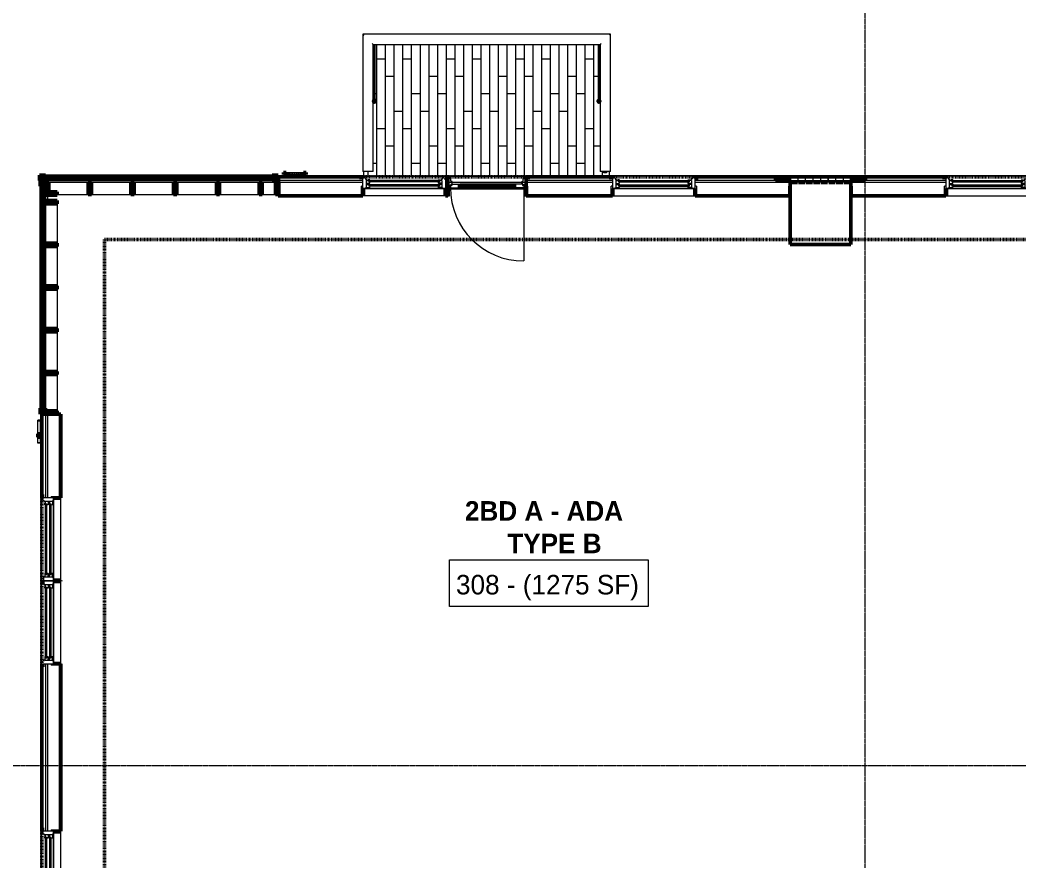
# Model space of a CAD drawing. Header units: inches. Extents: x -4235 to -464, y 9767 to 12463.
# Drawn here: x -3870.7 to -3410.4, y 11803.3 to 12190.8 of the extents above; entities that cross this region are included whole.
import ezdxf

# ---------------------------------------------------------------- set-up
doc = ezdxf.new("R2010")
doc.units = ezdxf.units.IN
doc.header["$MEASUREMENT"] = 0
doc.linetypes.add('Dash 1_16_', pattern=[0.125, 0.0625, -0.0625])
doc.linetypes.add('Grid Line 1_2_', pattern=[0.875, 0.5, -0.125, 0.125, -0.125])
for name, color, linetype, lineweight in [('A-AREA-IDEN', 2, 'Continuous', 9), ('A-DOOR-3', 31, 'Continuous', 9), ('A-DOOR-4', 31, 'Continuous', 20), ('A-DOOR-FRAM', 31, 'Continuous', 9), ('A-DOOR-FRAM-2', 31, 'Continuous', 20), ('A-DOOR-GLAZ', 31, 'Continuous', 9), ('A-FLOR-3', 192, 'Continuous', 9), ('A-FLOR-HRAL', 11, 'Continuous', 9), ('A-FLOR-PATT-1', 9, 'Continuous', 9), ('A-GENM', 5, 'Continuous', 9), ('A-GENM-3', 5, 'Continuous', 50), ('A-GLAZ-1', 151, 'Continuous', 9), ('A-GLAZ-2', 151, 'Continuous', 20), ('A-GLAZ-3', 151, 'Continuous', 50), ('A-GLAZ-CWMG', 51, 'Continuous', 9), ('A-GLAZ-CWMG-1', 51, 'Continuous', 50), ('A-WALL', 113, 'Continuous', 13), ('A-WALL-4', 113, 'Continuous', 50), ('A-WALL-5', 113, 'Continuous', 9), ('C-PROP-LINE-1', 91, 'Dash 1_16_', 50), ('S-GRID-1', 1, 'Grid Line 1_2_', 9)]:
    doc.layers.add(name, color=color, linetype=linetype, lineweight=lineweight)
doc.styles.add('Century Gothic', font='ufonts.com_century-gothic.ttf', dxfattribs={"height": 9})
doc.styles.add('Century Gothic_B', font='GOTHICB.TTF', dxfattribs={"height": 9})

# ---------------------------------------------------------------- blocks, each defined once
blk = doc.blocks.new('Window-Double_Hung-Andersen-400_Series-Tilt_Wash - DOUBLE HUNG - COTTAGE - 3RD FLOOR-2888547-BACKGROUND - 3RD FLOOR')
at = {"layer": 'A-GLAZ-1'}
for p, q in [((-19.01, 3.94), (-18.95, 3.94)), ((-18.95, 2.44), (-19.01, 2.44)), ((-18.95, 4.44), (18.95, 4.44)), ((-18.95, 1.06), (-18.95, 4.44)), ((18.95, 1.06), (-18.95, 1.06)), ((-18.32, 1.06), (-18.32, 4.44)), ((18.32, 1.06), (18.32, 4.44)), ((18.95, 4.44), (18.95, 1.06)), ((18.95, 3.94), (19.01, 3.94)), ((19.01, 2.44), (18.95, 2.44)), ((-16.29, -0.19), (-15.7, -0.19)), ((-16.29, -0.56), (-15.7, -0.56)), ((-16.29, -2.13), (-15.7, -2.13)), ((-16.29, -2.5), (-15.7, -2.5)), ((-15.82, -0.56), (-15.82, -0.19)), ((-15.82, -2.5), (-15.82, -2.13)), ((-15.7, -0.06), (15.7, -0.06)), ((-15.7, -0.19), (15.7, -0.19)), ((-15.7, -0.56), (15.7, -0.56)), ((-15.7, -0.69), (15.7, -0.69)), ((-15.7, -2), (15.7, -2)), ((-15.7, -2.13), (15.7, -2.13)), ((-15.7, -2.5), (15.7, -2.5)), ((-15.7, -2.63), (15.7, -2.63)), ((16.29, -0.19), (15.7, -0.19)), ((16.29, -0.56), (15.7, -0.56)), ((16.29, -2.13), (15.7, -2.13)), ((16.29, -2.5), (15.7, -2.5)), ((15.82, -0.56), (15.82, -0.19)), ((15.82, -2.5), (15.82, -2.13))]:
    blk.add_line(p, q, dxfattribs=at)
at = {"layer": 'A-GLAZ-2'}
for p, q in [((-19.01, 1.06), (19.01, 1.06)), ((-19.01, -4.81), (-19.01, 1.06)), ((-17.67, 0.78), (-18, 1.06)), ((-17.67, 0.78), (-17.67, 0.56)), ((-17.67, 0.56), (-15.86, 0.56)), ((-17.42, -2.75), (-17.42, 0.56)), ((-15.86, 0.56), (-15.7, -0.06)), ((15.86, 0.56), (15.7, -0.06)), ((17.67, 0.56), (15.86, 0.56)), ((17.42, -2.75), (17.42, 0.56)), ((17.67, 0.78), (18, 1.06)), ((17.67, 0.78), (17.67, 0.56)), ((19.01, 1.06), (19.01, -4.81)), ((-19.01, -3.44), (-20.51, -3.44)), ((-18.2, -4), (-17.92, -4)), ((-18.2, -4.81), (-18.2, -4)), ((-17.92, -4), (-17.61, -3.19)), ((-17.61, -3.19), (-17.14, -3.19)), ((-17.42, -0.81), (-16.57, -0.81)), ((-17.42, -1.38), (-15.86, -1.38)), ((-17.42, -2.75), (-16.57, -2.75)), ((-17.14, -3.19), (-17.14, -2.75)), ((-16.57, -0.69), (-16.57, -1.03)), ((-15.7, -0.69), (-16.57, -0.69)), ((-15.86, -1.03), (-16.57, -1.03)), ((-16.57, -2.63), (-16.57, -2.97)), ((-15.7, -2.63), (-16.57, -2.63)), ((-15.86, -2.97), (-16.57, -2.97)), ((-16.29, -0.69), (-16.29, -0.06)), ((-15.7, -0.06), (-16.29, -0.06)), ((-16.29, -2.63), (-16.29, -2)), ((-15.7, -2), (-16.29, -2)), ((-15.86, -1.03), (-15.7, -0.69)), ((-15.86, -1.38), (-15.7, -2)), ((-15.86, -2.97), (-15.7, -2.63)), ((15.7, -0.06), (16.29, -0.06)), ((15.86, -1.03), (15.7, -0.69)), ((15.7, -0.69), (16.57, -0.69)), ((15.86, -1.38), (15.7, -2)), ((15.7, -2), (16.29, -2)), ((15.86, -2.97), (15.7, -2.63)), ((15.7, -2.63), (16.57, -2.63)), ((15.86, -1.03), (16.57, -1.03)), ((17.42, -1.38), (15.86, -1.38)), ((15.86, -2.97), (16.57, -2.97)), ((16.29, -0.69), (16.29, -0.06)), ((16.29, -2.63), (16.29, -2)), ((16.57, -0.69), (16.57, -1.03)), ((17.42, -0.81), (16.57, -0.81)), ((16.57, -2.63), (16.57, -2.97)), ((17.42, -2.75), (16.57, -2.75)), ((17.14, -3.19), (17.14, -2.75)), ((17.61, -3.19), (17.14, -3.19)), ((17.92, -4), (17.61, -3.19)), ((18.2, -4), (17.92, -4)), ((18.2, -4.81), (18.2, -4)), ((19.01, -3.44), (20.51, -3.44)), ((19.01, -4.81), (-19.01, -4.81))]:
    blk.add_line(p, q, dxfattribs=at)
blk = doc.blocks.new('Window-Double_Hung-Andersen-400_Series-Tilt_Wash - DOUBLE HUNG - COTTAGE - 3RD FLOOR-2888224-BACKGROUND - 3RD FLOOR')
at = {"layer": 'A-GLAZ-1'}
for p, q in [((-16.29, 2.5), (-15.7, 2.5)), ((-16.29, 2.12), (-15.7, 2.12)), ((-16.29, 0.56), (-15.7, 0.56)), ((-16.29, 0.19), (-15.7, 0.19)), ((-15.82, 2.5), (-15.82, 2.12)), ((-15.82, 0.56), (-15.82, 0.19)), ((-15.7, 2.62), (15.7, 2.62)), ((-15.7, 2.5), (15.7, 2.5)), ((-15.7, 2.12), (15.7, 2.12)), ((-15.7, 2), (15.7, 2)), ((-15.7, 0.69), (15.7, 0.69)), ((-15.7, 0.56), (15.7, 0.56)), ((-15.7, 0.19), (15.7, 0.19)), ((-15.7, 0.06), (15.7, 0.06)), ((16.29, 2.5), (15.7, 2.5)), ((16.29, 2.12), (15.7, 2.12)), ((16.29, 0.56), (15.7, 0.56)), ((16.29, 0.19), (15.7, 0.19)), ((15.82, 2.5), (15.82, 2.12)), ((15.82, 0.56), (15.82, 0.19)), ((-19.01, -2.44), (-18.95, -2.44)), ((-18.95, -3.94), (-19.01, -3.94)), ((18.95, -1.06), (-18.95, -1.06)), ((-18.95, -1.06), (-18.95, -4.44)), ((-18.95, -4.44), (18.95, -4.44)), ((-18.32, -1.06), (-18.32, -4.44)), ((18.32, -1.06), (18.32, -4.44)), ((18.95, -4.44), (18.95, -1.06)), ((18.95, -2.44), (19.01, -2.44)), ((19.01, -3.94), (18.95, -3.94))]:
    blk.add_line(p, q, dxfattribs=at)
at = {"layer": 'A-GLAZ-2'}
for p, q in [((19.01, 4.81), (-19.01, 4.81)), ((-19.01, 4.81), (-19.01, -1.06)), ((-18.2, 4.81), (-18.2, 4)), ((18.2, 4.81), (18.2, 4)), ((19.01, -1.06), (19.01, 4.81)), ((-19.01, 3.44), (-20.51, 3.44)), ((-18.2, 4), (-17.92, 4)), ((-17.92, 4), (-17.61, 3.19)), ((-17.61, 3.19), (-17.14, 3.19)), ((-17.42, 2.75), (-16.57, 2.75)), ((-17.42, 2.75), (-17.42, -0.56)), ((-17.42, 1.37), (-15.86, 1.37)), ((-17.42, 0.81), (-16.57, 0.81)), ((-17.14, 3.19), (-17.14, 2.75)), ((-15.86, 2.97), (-16.57, 2.97)), ((-16.57, 2.62), (-16.57, 2.97)), ((-15.7, 2.62), (-16.57, 2.62)), ((-15.86, 1.03), (-16.57, 1.03)), ((-16.57, 0.69), (-16.57, 1.03)), ((-15.7, 0.69), (-16.57, 0.69)), ((-16.29, 2.62), (-16.29, 2)), ((-15.7, 2), (-16.29, 2)), ((-16.29, 0.69), (-16.29, 0.06)), ((-15.7, 0.06), (-16.29, 0.06)), ((-15.86, 2.97), (-15.7, 2.62)), ((-15.86, 1.37), (-15.7, 2)), ((-15.86, 1.03), (-15.7, 0.69)), ((-15.86, -0.56), (-15.7, 0.06)), ((15.86, 2.97), (15.7, 2.62)), ((15.7, 2.62), (16.57, 2.62)), ((15.7, 2), (16.29, 2)), ((15.86, 1.37), (15.7, 2)), ((15.86, 1.03), (15.7, 0.69)), ((15.7, 0.69), (16.57, 0.69)), ((15.7, 0.06), (16.29, 0.06)), ((15.86, -0.56), (15.7, 0.06)), ((15.86, 2.97), (16.57, 2.97)), ((17.42, 1.37), (15.86, 1.37)), ((15.86, 1.03), (16.57, 1.03)), ((16.29, 2.62), (16.29, 2)), ((16.29, 0.69), (16.29, 0.06)), ((16.57, 2.62), (16.57, 2.97)), ((17.42, 2.75), (16.57, 2.75)), ((16.57, 0.69), (16.57, 1.03)), ((17.42, 0.81), (16.57, 0.81)), ((17.14, 3.19), (17.14, 2.75)), ((17.61, 3.19), (17.14, 3.19)), ((17.42, 2.75), (17.42, -0.56)), ((17.92, 4), (17.61, 3.19)), ((18.2, 4), (17.92, 4)), ((19.01, 3.44), (20.51, 3.44)), ((-19.01, -1.06), (19.01, -1.06)), ((-17.67, -0.78), (-18, -1.06)), ((-17.67, -0.78), (-17.67, -0.56)), ((-17.67, -0.56), (-15.86, -0.56)), ((17.67, -0.56), (15.86, -0.56)), ((17.67, -0.78), (17.67, -0.56)), ((17.67, -0.78), (18, -1.06))]:
    blk.add_line(p, q, dxfattribs=at)
blk = doc.blocks.new('Rectangular Mullion - Profile_Polycarbonate_Upper and left-2704914-BACKGROUND - 3RD FLOOR')
at = {"layer": 'A-GLAZ-CWMG-1'}
for p, q in [((-2.75, 0.79), (-2.75, 1.21)), ((-2.75, 1.21), (0, 1.21)), ((-2.5, 0.79), (-2.75, 0.79)), ((-0.06, 1.15), (-2.69, 1.15)), ((-2.69, 1.15), (-2.69, 0.85)), ((-2.69, 0.85), (-2.5, 0.85)), ((-2.5, 0.85), (-2.5, 0.79)), ((-0.06, -1.22), (-0.06, 1.15)), ((0, 1.21), (0, -1.29)), ((-2.75, -1.29), (-2.75, -0.79)), ((-2.75, -0.79), (-2.5, -0.79)), ((0, -1.29), (-2.75, -1.29)), ((-2.5, -0.85), (-2.69, -0.85)), ((-2.69, -0.85), (-2.69, -1.22)), ((-2.69, -1.22), (-0.06, -1.22)), ((-2.5, -0.79), (-2.5, -0.85))]:
    blk.add_line(p, q, dxfattribs=at)
blk = doc.blocks.new('Rectangular Mullion - Profile_Polycarbonate_right-2704915-BACKGROUND - 3RD FLOOR')
at = {"layer": 'A-GLAZ-CWMG-1'}
for p, q in [((0, 1.21), (-2.75, 1.21)), ((-2.75, 1.21), (-2.75, 0.79)), ((-2.75, 0.79), (-2.5, 0.79)), ((-2.69, 0.85), (-2.69, 1.15)), ((-2.69, 1.15), (-0.06, 1.15)), ((-2.5, 0.85), (-2.69, 0.85)), ((-2.5, 0.79), (-2.5, 0.85)), ((-0.06, 1.15), (-0.06, -1.22)), ((0, -1.29), (0, 1.21)), ((-2.5, -0.79), (-2.75, -0.79)), ((-2.75, -0.79), (-2.75, -1.29)), ((-2.75, -1.29), (0, -1.29)), ((-2.69, -1.22), (-2.69, -0.85)), ((-2.69, -0.85), (-2.5, -0.85)), ((-0.06, -1.22), (-2.69, -1.22)), ((-2.5, -0.85), (-2.5, -0.79))]:
    blk.add_line(p, q, dxfattribs=at)
blk = doc.blocks.new('Rectangular Mullion - Profile_Polycarbonate_Upper and left-2704980-BACKGROUND - 3RD FLOOR')
at = {"layer": 'A-GLAZ-CWMG-1'}
for p, q in [((-2.75, 1.29), (0, 1.29)), ((-2.75, 0.79), (-2.75, 1.29)), ((-2.5, 0.79), (-2.75, 0.79)), ((-0.06, 1.22), (-2.69, 1.22)), ((-2.69, 1.22), (-2.69, 0.85)), ((-2.69, 0.85), (-2.5, 0.85)), ((-2.5, 0.85), (-2.5, 0.79)), ((-0.06, -1.15), (-0.06, 1.22)), ((0, 1.29), (0, -1.21)), ((-2.75, -1.21), (-2.75, -0.79)), ((-2.75, -0.79), (-2.5, -0.79)), ((0, -1.21), (-2.75, -1.21)), ((-2.5, -0.85), (-2.69, -0.85)), ((-2.69, -0.85), (-2.69, -1.15)), ((-2.69, -1.15), (-0.06, -1.15)), ((-2.5, -0.79), (-2.5, -0.85))]:
    blk.add_line(p, q, dxfattribs=at)
blk = doc.blocks.new('Rectangular Mullion - Profile_Polycarbonate_right-2704981-BACKGROUND - 3RD FLOOR')
at = {"layer": 'A-GLAZ-CWMG-1'}
for p, q in [((0, 1.29), (-2.75, 1.29)), ((-2.75, 1.29), (-2.75, 0.79)), ((-2.75, 0.79), (-2.5, 0.79)), ((-2.69, 0.85), (-2.69, 1.22)), ((-2.69, 1.22), (-0.06, 1.22)), ((-2.5, 0.85), (-2.69, 0.85)), ((-2.5, 0.79), (-2.5, 0.85)), ((-0.06, 1.22), (-0.06, -1.15)), ((0, -1.21), (0, 1.29)), ((-2.5, -0.79), (-2.75, -0.79)), ((-2.75, -0.79), (-2.75, -1.21)), ((-2.75, -1.21), (0, -1.21)), ((-2.69, -1.15), (-2.69, -0.85)), ((-2.69, -0.85), (-2.5, -0.85)), ((-0.06, -1.15), (-2.69, -1.15)), ((-2.5, -0.85), (-2.5, -0.79))]:
    blk.add_line(p, q, dxfattribs=at)
blk = doc.blocks.new('Rectangular Mullion - Stud - Vertical-2705138-BACKGROUND - 3RD FLOOR')
at = {"layer": 'A-GLAZ-CWMG-1'}
for p, q in [((-1.5, 2.75), (0, 2.75)), ((-1.5, -2.75), (-1.5, 2.75)), ((0, 2.75), (0, -2.75)), ((0, -2.75), (-1.5, -2.75))]:
    blk.add_line(p, q, dxfattribs=at)
blk = doc.blocks.new('Rectangular Mullion - Stud - Vertical-2705139-BACKGROUND - 3RD FLOOR')
at = {"layer": 'A-GLAZ-CWMG-1'}
for p, q in [((-1.5, 2.75), (-1.5, -2.75)), ((0, 2.75), (-1.5, 2.75)), ((0, -2.75), (0, 2.75)), ((-1.5, -2.75), (0, -2.75))]:
    blk.add_line(p, q, dxfattribs=at)
blk = doc.blocks.new('Rectangular Mullion - Stud - Base_Head-1741132-BACKGROUND - 3RD FLOOR')
at = {"layer": 'A-GLAZ-CWMG'}
for p, q in [((-3819.61, 12115.84), (-3837.79, 12115.84)), ((-3837.79, 12110.34), (-3819.61, 12110.34))]:
    blk.add_line(p, q, dxfattribs=at)
blk = doc.blocks.new('Rectangular Mullion - Stud - Vertical-2705135-BACKGROUND - 3RD FLOOR')
at = {"layer": 'A-GLAZ-CWMG-1'}
for p, q in [((0, 2.75), (1.5, 2.75)), ((0, -2.75), (0, 2.75)), ((1.5, 2.75), (1.5, -2.75)), ((1.5, -2.75), (0, -2.75))]:
    blk.add_line(p, q, dxfattribs=at)
blk = doc.blocks.new('Rectangular Mullion - Stud - Base_Head-1769174-BACKGROUND - 3RD FLOOR')
at = {"layer": 'A-GLAZ-CWMG'}
for p, q in [((-3409.67, 11086.09), (-3409.67, 11067.91)), ((-3404.17, 11067.91), (-3404.17, 11086.09))]:
    blk.add_line(p, q, dxfattribs=at)
blk = doc.blocks.new('Rectangular Mullion - Stud - Base_Head-1991893-BACKGROUND - 3RD FLOOR')
at = {"layer": 'A-GLAZ-CWMG'}
for p, q in [((-3753.02, 12115.84), (-3759.06, 12115.84)), ((-3759.06, 12110.34), (-3753.02, 12110.34))]:
    blk.add_line(p, q, dxfattribs=at)
blk = doc.blocks.new('Rectangular Mullion - Stud - Vertical-2705136-BACKGROUND - 3RD FLOOR')
at = {"layer": 'A-GLAZ-CWMG-1'}
for p, q in [((0, 2.75), (1.5, 2.75)), ((0, -2.75), (0, 2.75)), ((1.5, 2.75), (1.5, -2.75)), ((1.5, -2.75), (0, -2.75))]:
    blk.add_line(p, q, dxfattribs=at)
blk = doc.blocks.new('Rectangular Mullion - Stud - Vertical-2193585-BACKGROUND - 3RD FLOOR')
at = {"layer": 'A-GLAZ-CWMG-1'}
for p, q in [((-1.5, -2.75), (-1.5, 2.75)), ((-1.5, 2.75), (0, 2.75)), ((0, 2.75), (0, -2.75)), ((0, -2.75), (-1.5, -2.75))]:
    blk.add_line(p, q, dxfattribs=at)
blk = doc.blocks.new('Rectangular Mullion - Stud - Vertical-1987670-BACKGROUND - 3RD FLOOR')
at = {"layer": 'A-GLAZ-CWMG-1'}
for p, q in [((0, 2.75), (-1.5, 2.75)), ((-1.5, 2.75), (-1.5, -2.75)), ((0, -2.75), (0, 2.75)), ((-1.5, -2.75), (0, -2.75))]:
    blk.add_line(p, q, dxfattribs=at)
blk = doc.blocks.new('Rectangular Mullion - Stud - Base_Head-1773364-BACKGROUND - 3RD FLOOR')
at = {"layer": 'A-GLAZ-CWMG'}
for p, q in [((-3859.04, 12048.57), (-3859.04, 12066.75)), ((-3853.54, 12066.75), (-3853.54, 12048.57))]:
    blk.add_line(p, q, dxfattribs=at)
blk = doc.blocks.new('Rectangular Mullion - Stud - Vertical-2193583-BACKGROUND - 3RD FLOOR')
at = {"layer": 'A-GLAZ-CWMG-1'}
for p, q in [((0, -2.75), (0, 2.75)), ((0, 2.75), (1.5, 2.75)), ((1.5, 2.75), (1.5, -2.75)), ((1.5, -2.75), (0, -2.75))]:
    blk.add_line(p, q, dxfattribs=at)
blk = doc.blocks.new('Rectangular Mullion - Stud - Base_Head-1773367-BACKGROUND - 3RD FLOOR')
at = {"layer": 'A-GLAZ-CWMG'}
for p, q in [((-3859.04, 12011.95), (-3859.04, 12027.39)), ((-3853.54, 12027.39), (-3853.54, 12010.7))]:
    blk.add_line(p, q, dxfattribs=at)
blk = doc.blocks.new('Door-Inswing-Andersen-400_Series-Single - 3_ 0-1_8_ x 6_ 7-1_2_ - 3rd floor-2895869-BACKGROUND - 3RD FLOOR')
at = {"layer": 'A-DOOR-3'}
blk.add_line((16.87, -0.66), (16.87, -34.41), dxfattribs=at)
blk.add_arc((16.87, -0.66), 33.75, 180, 270, dxfattribs=at)
at = {"layer": 'A-DOOR-4'}
for p, q in [((-16.26, 0.42), (-16.87, 0.41)), ((-16.87, 0.41), (-16.87, -0.66)), ((-16.26, 1.06), (-16.26, 0.42)), ((-16.26, 1.06), (-12.44, 1.06)), ((-13.19, 0.66), (-12.44, 0.66)), ((-13.19, -0.66), (-13.19, 0.66)), ((-12.44, 0.75), (-12.47, 1.06)), ((12.44, 1.06), (-12.44, 1.06)), ((-12.44, 0.66), (-12.44, 0.75)), ((16.26, 1.06), (12.44, 1.06)), ((12.44, 0.75), (12.47, 1.06)), ((12.44, 0.66), (12.44, 0.75)), ((13.19, 0.66), (12.44, 0.66)), ((13.19, -0.66), (13.19, 0.66)), ((16.26, 1.06), (16.26, 0.42)), ((16.26, 0.42), (16.87, 0.41)), ((16.87, 0.41), (16.87, -0.66)), ((-16.87, -0.66), (-12.44, -0.66)), ((-12.44, -0.09), (-13.19, -0.09)), ((-13.19, -0.59), (-12.67, -0.59)), ((-13.19, -0.66), (-13.19, -0.59)), ((-12.67, -0.59), (-12.47, -0.34)), ((-12.47, -0.34), (-12.44, -0.16)), ((-12.44, -0.16), (-12.44, -0.09)), ((12.44, -0.66), (-12.44, -0.66)), ((12.44, -0.09), (13.19, -0.09)), ((12.44, -0.16), (12.44, -0.09)), ((12.47, -0.34), (12.44, -0.16)), ((16.87, -0.66), (12.44, -0.66)), ((12.67, -0.59), (12.47, -0.34)), ((13.19, -0.59), (12.67, -0.59)), ((13.19, -0.66), (13.19, -0.59))]:
    blk.add_line(p, q, dxfattribs=at)
at = {"layer": 'A-DOOR-FRAM'}
for p, q in [((-17.31, -1.13), (-17.94, -1.13)), ((-17.94, -1.13), (-17.94, -4.44)), ((-17.94, -4.44), (-17.31, -4.44)), ((-17.31, -4.44), (-17.31, -1.13)), ((17.94, -1.13), (17.31, -1.13)), ((17.31, -1.13), (17.31, -4.44)), ((17.31, -4.44), (17.94, -4.44)), ((17.94, -4.44), (17.94, -1.13))]:
    blk.add_line(p, q, dxfattribs=at)
at = {"layer": 'A-DOOR-FRAM-2'}
for p, q in [((-18.06, 4.8), (-18.06, 4.44)), ((-18.06, 4.75), (-18.06, -1.13)), ((-18.06, 4.75), (-17.03, 4.75)), ((-17.03, 3.63), (-17.03, 4.75)), ((17.03, 3.63), (17.03, 4.75)), ((18.06, 4.75), (17.03, 4.75)), ((18.06, 4.44), (18.06, 4.8)), ((18.06, 4.75), (18.06, -1.13)), ((-19.69, 3.44), (-18.06, 3.44)), ((-16.69, 3.39), (-17.03, 3.63)), ((-17.03, 0.66), (-16.45, 0.66)), ((-17.03, -1.13), (-17.03, 0.66)), ((-16.69, 2.39), (-16.69, 3.39)), ((-16, 2.23), (-16.69, 2.39)), ((-16.45, 0.66), (-16.45, 1.09)), ((-16.45, 1.09), (-16, 1.09)), ((-16, 1.09), (-16, 2.23)), ((16, 2.23), (16.69, 2.39)), ((16, 1.09), (16, 2.23)), ((16.45, 1.09), (16, 1.09)), ((16.45, 0.66), (16.45, 1.09)), ((17.03, 0.66), (16.45, 0.66)), ((16.69, 3.39), (17.03, 3.63)), ((16.69, 2.39), (16.69, 3.39)), ((17.03, -1.13), (17.03, 0.66)), ((19.69, 3.44), (18.06, 3.44)), ((-18.06, -1.13), (-17.94, -1.13)), ((-17.69, -1.13), (-18.06, -1.13)), ((-18.06, -1.13), (-17.03, -1.13)), ((-17.31, -1.13), (17.31, -1.13)), ((18.06, -1.13), (17.03, -1.13)), ((17.94, -1.13), (18.06, -1.13))]:
    blk.add_line(p, q, dxfattribs=at)
at = {"layer": 'A-DOOR-GLAZ'}
for p, q in [((-12.44, 0.5), (-13.19, 0.5)), ((-13.19, 0.06), (-12.44, 0.06)), ((-12.98, 0.5), (-12.98, 0.06)), ((12.44, 0.66), (-12.44, 0.66)), ((12.44, 0.5), (-12.44, 0.5)), ((12.44, 0.06), (-12.44, 0.06)), ((12.44, 0.5), (13.19, 0.5)), ((13.19, 0.06), (12.44, 0.06)), ((12.98, 0.5), (12.98, 0.06)), ((12.44, -0.09), (-12.44, -0.09))]:
    blk.add_line(p, q, dxfattribs=at)
blk = doc.blocks.new('Rectangular Mullion - Stud - Base_Head-1991713-BACKGROUND - 3RD FLOOR')
at = {"layer": 'A-GLAZ-CWMG'}
for p, q in [((-3839.29, 12115.84), (-3857.47, 12115.84)), ((-3853.54, 12110.34), (-3839.29, 12110.34))]:
    blk.add_line(p, q, dxfattribs=at)
blk = doc.blocks.new('Rectangular Mullion - Stud - Base_Head-1740475-BACKGROUND - 3RD FLOOR')
at = {"layer": 'A-GLAZ-CWMG'}
for p, q in [((-2075.11, 12054.04), (-2075.11, 12072.22)), ((-2069.61, 12072.22), (-2069.61, 12054.04))]:
    blk.add_line(p, q, dxfattribs=at)
blk = doc.blocks.new('Rectangular Mullion - Stud - Vertical-2193584-BACKGROUND - 3RD FLOOR')
at = {"layer": 'A-GLAZ-CWMG-1'}
for p, q in [((0, -2.75), (0, 2.75)), ((0, 2.75), (1.5, 2.75)), ((1.5, 2.75), (1.5, -2.75)), ((1.5, -2.75), (0, -2.75))]:
    blk.add_line(p, q, dxfattribs=at)
blk = doc.blocks.new('Rectangular Mullion - Stud - Base_Head-1873251-BACKGROUND - 3RD FLOOR')
at = {"layer": 'A-GLAZ-CWMG'}
for p, q in [((-2075.11, 12014.67), (-2075.11, 12032.86)), ((-2069.61, 12032.86), (-2069.61, 12014.67))]:
    blk.add_line(p, q, dxfattribs=at)
blk = doc.blocks.new('Perforated Panel at Magic-Pak - hvac panel - 3rd floor-2505074-BACKGROUND - 3RD FLOOR')
at = {"layer": 'A-GLAZ-3'}
for p, q in [((-19.01, -4.38), (19.01, -4.38)), ((19.01, -4.44), (-19.01, -4.44))]:
    blk.add_line(p, q, dxfattribs=at)
blk = doc.blocks.new('Railing - Baluster_01-2700443-BACKGROUND - 3RD FLOOR')
at = {"layer": 'A-FLOR-HRAL'}
for p, q in [((-0.59, 1.18), (0.59, 1.18)), ((-0.59, 0.59), (-0.59, 1.18)), ((0.59, 1.18), (0.59, 0.59))]:
    blk.add_line(p, q, dxfattribs=at)
blk = doc.blocks.new('Railing - Railing-2700290-BACKGROUND - 3RD FLOOR')
at = {"layer": 'A-FLOR-HRAL'}
for p, q in [((-3598.7, 12184.2), (-3712.75, 12184.2)), ((-3712.75, 12184.2), (-3712.75, 12120.95)), ((-3598.7, 12120.95), (-3598.7, 12184.2)), ((-3708.02, 12179.48), (-3603.42, 12179.48)), ((-3708.02, 12120.95), (-3708.02, 12179.48)), ((-3603.42, 12179.48), (-3603.42, 12120.95)), ((-3712.28, 12120.95), (-3712.75, 12120.95)), ((-3708.5, 12120.95), (-3712.28, 12120.95)), ((-3708.02, 12120.95), (-3708.5, 12120.95)), ((-3602.95, 12120.95), (-3603.42, 12120.95)), ((-3599.17, 12120.95), (-3602.95, 12120.95)), ((-3598.7, 12120.95), (-3599.17, 12120.95))]:
    blk.add_line(p, q, dxfattribs=at)
for points, knots in [([(-3712.75, 12184.2), (-3712.75, 12184.2), (-3712.74, 12184.19), (-3712.71, 12184.17), (-3712.69, 12184.14), (-3712.66, 12184.11), (-3712.63, 12184.08), (-3712.6, 12184.06), (-3712.56, 12184.02), (-3712.52, 12183.97), (-3712.49, 12183.94), (-3712.45, 12183.9), (-3712.38, 12183.83), (-3712.32, 12183.77), (-3712.28, 12183.73)], [0, 0, 0, 0, 0.166667, 0.25, 0.333333, 0.416667, 0.458333, 0.5, 0.583333, 0.666667, 0.708333, 0.75, 0.833333, 1, 1, 1, 1]), ([(-3598.7, 12184.2), (-3598.7, 12184.2), (-3598.71, 12184.19), (-3598.73, 12184.17), (-3598.76, 12184.14), (-3598.79, 12184.11), (-3598.82, 12184.08), (-3598.84, 12184.06), (-3598.88, 12184.02), (-3598.93, 12183.97), (-3598.96, 12183.94), (-3599, 12183.9), (-3599.07, 12183.83), (-3599.13, 12183.77), (-3599.17, 12183.73)], [0, 0, 0, 0, 0.166667, 0.25, 0.333333, 0.416667, 0.458333, 0.5, 0.583333, 0.666667, 0.708333, 0.75, 0.833333, 1, 1, 1, 1]), ([(-3708.5, 12179.95), (-3708.45, 12179.91), (-3708.39, 12179.85), (-3708.32, 12179.77), (-3708.27, 12179.72), (-3708.23, 12179.69), (-3708.2, 12179.65), (-3708.17, 12179.62), (-3708.14, 12179.59), (-3708.12, 12179.57), (-3708.09, 12179.54), (-3708.06, 12179.51), (-3708.03, 12179.49), (-3708.02, 12179.48), (-3708.02, 12179.48)], [0, 0, 0, 0, 0.166667, 0.25, 0.333333, 0.375, 0.416667, 0.5, 0.541667, 0.583333, 0.666667, 0.75, 0.833333, 1, 1, 1, 1]), ([(-3602.95, 12179.95), (-3602.99, 12179.91), (-3603.05, 12179.85), (-3603.13, 12179.77), (-3603.18, 12179.72), (-3603.21, 12179.69), (-3603.25, 12179.65), (-3603.28, 12179.62), (-3603.31, 12179.59), (-3603.33, 12179.57), (-3603.36, 12179.54), (-3603.39, 12179.51), (-3603.42, 12179.49), (-3603.42, 12179.48), (-3603.42, 12179.48)], [0, 0, 0, 0, 0.166667, 0.25, 0.333333, 0.375, 0.416667, 0.5, 0.541667, 0.583333, 0.666667, 0.75, 0.833333, 1, 1, 1, 1])]:
    blk.add_open_spline(points, degree=3, knots=knots, dxfattribs=at)
at = {"rotation": 180}
blk.add_blockref('Railing - Baluster_01-2700443-BACKGROUND - 3RD FLOOR', (-3601.06, 12121.54), dxfattribs=at)
blk = doc.blocks.new('Walls 71 - Walls 1-2571845-BACKGROUND - 3RD FLOOR')
at = {"layer": 'A-WALL-4', "flags": 128}
for points in [[(-3603.61, 12153.38), (-3603.62, 12153.48), (-3603.65, 12153.58), (-3603.7, 12153.67), (-3603.77, 12153.73), (-3603.85, 12153.78), (-3603.94, 12153.81), (-3604.03, 12153.81), (-3604.11, 12153.78), (-3604.2, 12153.73), (-3604.26, 12153.67), (-3604.31, 12153.58), (-3604.35, 12153.48), (-3604.36, 12153.38)], [(-3604.36, 12153.38), (-3604.35, 12153.28), (-3604.31, 12153.18), (-3604.26, 12153.09), (-3604.2, 12153.02), (-3604.11, 12152.97), (-3604.03, 12152.95), (-3603.94, 12152.95), (-3603.85, 12152.97), (-3603.77, 12153.02), (-3603.7, 12153.09), (-3603.65, 12153.18), (-3603.62, 12153.28), (-3603.61, 12153.38)]]:
    blk.add_lwpolyline(points, dxfattribs=at)
at = {"layer": 'A-WALL-5'}
for p, q in [((-3604.36, 12179.48), (-3604.36, 12153.38)), ((-3603.61, 12153.38), (-3603.61, 12179.48))]:
    blk.add_line(p, q, dxfattribs=at)
blk = doc.blocks.new('Walls 72 - Walls 1-2571864-BACKGROUND - 3RD FLOOR')
at = {"layer": 'A-WALL-4', "flags": 128}
for points in [[(-3707.1, 12153.38), (-3707.11, 12153.48), (-3707.14, 12153.58), (-3707.2, 12153.67), (-3707.26, 12153.73), (-3707.34, 12153.78), (-3707.43, 12153.81), (-3707.52, 12153.81), (-3707.61, 12153.78), (-3707.69, 12153.73), (-3707.76, 12153.67), (-3707.81, 12153.58), (-3707.84, 12153.48), (-3707.85, 12153.38)], [(-3707.85, 12153.38), (-3707.84, 12153.28), (-3707.81, 12153.18), (-3707.76, 12153.09), (-3707.69, 12153.02), (-3707.61, 12152.97), (-3707.52, 12152.95), (-3707.43, 12152.95), (-3707.34, 12152.97), (-3707.26, 12153.02), (-3707.2, 12153.09), (-3707.14, 12153.18), (-3707.11, 12153.28), (-3707.1, 12153.38)]]:
    blk.add_lwpolyline(points, dxfattribs=at)
at = {"layer": 'A-WALL-5'}
for p, q in [((-3707.85, 12179.48), (-3707.85, 12153.38)), ((-3707.1, 12153.38), (-3707.1, 12179.48))]:
    blk.add_line(p, q, dxfattribs=at)
blk = doc.blocks.new('V-Series_EWC4_SPVU_RFA_2015 - 2ND AND 3RD FLOOR-2226480-BACKGROUND - 3RD FLOOR')
at = {"layer": 'A-GENM'}
for p, q in [((-3858.97, 11733.36), (-3858.97, 11736.15)), ((-3858.97, 11729.87), (-3858.97, 11732.86)), ((-3858.97, 11726.39), (-3858.97, 11729.37)), ((-3858.97, 11722.9), (-3858.97, 11725.89)), ((-3858.97, 11719.42), (-3858.97, 11722.4)), ((-3858.97, 11715.93), (-3858.97, 11718.92)), ((-3858.97, 11712.45), (-3858.97, 11715.43)), ((-3858.97, 11709.15), (-3858.97, 11711.95))]:
    blk.add_line(p, q, dxfattribs=at)
at = {"layer": 'A-GENM-3'}
for p, q in [((-3829.54, 11736.59), (-3858.97, 11736.59)), ((-3858.97, 11736.59), (-3858.97, 11736.15)), ((-3858.97, 11736.15), (-3857.97, 11736.15)), ((-3857.97, 11733.36), (-3858.97, 11733.36)), ((-3858.97, 11733.36), (-3858.97, 11732.86)), ((-3857.97, 11736.15), (-3857.97, 11733.36)), ((-3829.54, 11708.71), (-3829.54, 11736.59)), ((-3858.97, 11732.86), (-3857.97, 11732.86)), ((-3857.97, 11729.87), (-3858.97, 11729.87)), ((-3858.97, 11729.87), (-3858.97, 11729.37)), ((-3858.97, 11729.37), (-3857.97, 11729.37)), ((-3857.97, 11732.86), (-3857.97, 11729.87)), ((-3857.97, 11729.37), (-3857.97, 11726.39)), ((-3857.97, 11726.39), (-3858.97, 11726.39)), ((-3858.97, 11726.39), (-3858.97, 11725.89)), ((-3858.97, 11725.89), (-3857.97, 11725.89)), ((-3857.97, 11725.89), (-3857.97, 11722.9)), ((-3857.97, 11722.9), (-3858.97, 11722.9)), ((-3858.97, 11722.9), (-3858.97, 11722.4)), ((-3858.97, 11722.4), (-3857.97, 11722.4)), ((-3857.97, 11719.42), (-3858.97, 11719.42)), ((-3858.97, 11719.42), (-3858.97, 11718.92)), ((-3857.97, 11722.4), (-3857.97, 11719.42)), ((-3858.97, 11718.92), (-3857.97, 11718.92)), ((-3857.97, 11715.93), (-3858.97, 11715.93)), ((-3858.97, 11715.93), (-3858.97, 11715.43)), ((-3858.97, 11715.43), (-3857.97, 11715.43)), ((-3857.97, 11718.92), (-3857.97, 11715.93)), ((-3857.97, 11715.43), (-3857.97, 11712.45)), ((-3857.97, 11712.45), (-3858.97, 11712.45)), ((-3858.97, 11712.45), (-3858.97, 11711.95)), ((-3858.97, 11711.95), (-3857.97, 11711.95)), ((-3857.97, 11711.95), (-3857.97, 11709.15)), ((-3857.97, 11709.15), (-3858.97, 11709.15)), ((-3858.97, 11709.15), (-3858.97, 11708.71)), ((-3858.97, 11708.71), (-3829.54, 11708.71))]:
    blk.add_line(p, q, dxfattribs=at)
blk = doc.blocks.new('Family - ___-2835860-BACKGROUND - 3RD FLOOR')
at = {"layer": 'C-PROP-LINE-1'}
for p in [(-2636.92, 12118.59), (-3860.72, 11547.59)]:
    blk.add_line(p, (-3860.72, 12118.59), dxfattribs=at)
blk = doc.blocks.new('Family - ___-2835903-BACKGROUND - 3RD FLOOR')
at = {"layer": 'C-PROP-LINE-1'}
for p in [(-2096.82, 12089.69), (-3831.82, 10009.09)]:
    blk.add_line(p, (-3831.82, 12089.69), dxfattribs=at)
blk = doc.blocks.new('Family - ___-2835932-BACKGROUND - 3RD FLOOR')
at = {"layer": 'C-PROP-LINE-1'}
for p in [(-2067.92, 12118.59), (-3860.72, 9980.19)]:
    blk.add_line(p, (-3860.72, 12118.59), dxfattribs=at)

msp = doc.modelspace()

# ---------------------------------------------------------------- hatches: boundary and pattern name
at = {"layer": 'A-FLOR-PATT-1'}
h = msp.add_hatch(dxfattribs=at)
h.set_pattern_fill('FP_3', color=256, style=0, pattern_type=2)
h.set_pattern_definition([(270, (-4374.259, 11076.839), (4, 2e-16), []), (0, (-4374.259, 11076.839), (8, 8), [4, -28]), (0, (-4370.259, 11060.839), (8, 8), [4, -28])])
h.paths.add_polyline_path([(-3603.42, 12118.95), (-3599.06, 12118.95), (-3599.06, 12120.95), (-3600.47, 12120.95), (-3600.47, 12120.36), (-3601.65, 12120.36), (-3601.65, 12120.95), (-3603.42, 12120.95), (-3603.46, 12179.48), (-3603.61, 12179.48), (-3603.65, 12153.18), (-3603.79, 12153.01), (-3603.88, 12152.97), (-3604.17, 12153.01), (-3604.26, 12153.09), (-3604.35, 12153.28), (-3604.36, 12153.48), (-3604.36, 12179.48), (-3707.1, 12179.48), (-3707.14, 12153.18), (-3707.29, 12153.01), (-3707.38, 12152.97), (-3707.66, 12153.01), (-3707.76, 12153.09), (-3707.84, 12153.28), (-3707.85, 12153.48), (-3707.85, 12179.48), (-3708.02, 12179.48), (-3708.04, 12120.95), (-3712.39, 12120.95), (-3712.39, 12118.96), (-3612.44, 12118.95)], flags=0)

# ---------------------------------------------------------------- linework, layer by layer
at = {"layer": 'A-AREA-IDEN', "flags": 128}
msp.add_lwpolyline([(-3672.83, 11942.1), (-3581.34, 11942.1), (-3581.34, 11920.61), (-3672.83, 11920.61)], close=True, dxfattribs=at)
at = {"layer": 'A-FLOR-3'}
for p, q in [((-3712.39, 12120.95), (-3712.39, 12118.96)), ((-3599.06, 12118.95), (-3599.06, 12120.95)), ((-3674.72, 12118.95), (-3599.06, 12118.95)), ((-3637.46, 12115.84), (-3673.59, 12115.84)), ((-3857.97, 12110.09), (-3857.97, 12107.62))]:
    msp.add_line(p, q, dxfattribs=at)
at = {"layer": 'A-GENM'}
for p, q in [((-3749.37, 12120.53), (-3749.3, 12120.53)), ((-3749.37, 12119.53), (-3749.37, 12120.53)), ((-3749.3, 12119.53), (-3749.37, 12119.53)), ((-3749.3, 12120.53), (-3749.27, 12120.53)), ((-3749.3, 12119.53), (-3749.3, 12120.53)), ((-3749.27, 12119.53), (-3749.3, 12119.53)), ((-3748.05, 12120.53), (-3747.94, 12120.53)), ((-3747.94, 12119.53), (-3748.05, 12119.53)), ((-3747.94, 12120.53), (-3747.59, 12120.53)), ((-3747.94, 12119.53), (-3747.94, 12120.53)), ((-3747.59, 12119.53), (-3747.94, 12119.53)), ((-3747.59, 12120.53), (-3747.1, 12120.53)), ((-3747.59, 12119.53), (-3747.59, 12120.53)), ((-3747.1, 12119.53), (-3747.59, 12119.53)), ((-3747.1, 12120.53), (-3746.49, 12120.53)), ((-3747.1, 12119.53), (-3747.1, 12120.53)), ((-3746.49, 12119.53), (-3747.1, 12119.53)), ((-3746.49, 12120.53), (-3745.77, 12120.53)), ((-3746.49, 12119.53), (-3746.49, 12120.53)), ((-3745.77, 12119.53), (-3746.49, 12119.53)), ((-3745.77, 12120.53), (-3744.95, 12120.53)), ((-3745.77, 12119.53), (-3745.77, 12120.53)), ((-3744.95, 12119.53), (-3745.77, 12119.53)), ((-3744.95, 12120.53), (-3744.02, 12120.53)), ((-3744.95, 12119.53), (-3744.95, 12120.53)), ((-3744.02, 12119.53), (-3744.95, 12119.53)), ((-3744.02, 12120.53), (-3743.13, 12120.53)), ((-3744.02, 12119.53), (-3744.02, 12120.53)), ((-3743.13, 12119.53), (-3744.02, 12119.53)), ((-3743.13, 12120.53), (-3742.33, 12120.53)), ((-3743.13, 12119.53), (-3743.13, 12120.53)), ((-3742.33, 12119.53), (-3743.13, 12119.53)), ((-3742.33, 12120.53), (-3741.64, 12120.53)), ((-3742.33, 12119.53), (-3742.33, 12120.53)), ((-3741.64, 12119.53), (-3742.33, 12119.53)), ((-3741.64, 12120.53), (-3741.05, 12120.53)), ((-3741.64, 12119.53), (-3741.64, 12120.53)), ((-3741.05, 12119.53), (-3741.64, 12119.53)), ((-3741.05, 12120.53), (-3740.58, 12120.53)), ((-3741.05, 12119.53), (-3741.05, 12120.53)), ((-3740.58, 12119.53), (-3741.05, 12119.53)), ((-3740.58, 12120.53), (-3740.24, 12120.53)), ((-3740.58, 12119.53), (-3740.58, 12120.53)), ((-3740.24, 12119.53), (-3740.58, 12119.53)), ((-3740.24, 12120.53), (-3740.09, 12120.53)), ((-3740.24, 12119.53), (-3740.24, 12120.53)), ((-3740.09, 12119.53), (-3740.24, 12119.53)), ((-3738.88, 12120.53), (-3738.82, 12120.53)), ((-3738.82, 12119.53), (-3738.88, 12119.53)), ((-3738.82, 12119.53), (-3738.82, 12120.53)), ((-3862.47, 12006.27), (-3862.47, 12006.32)), ((-3861.47, 12006.32), (-3862.47, 12006.32)), ((-3862.47, 12006.09), (-3862.47, 12006.27)), ((-3861.47, 12006.27), (-3862.47, 12006.27)), ((-3862.47, 12005.99), (-3862.47, 12006.09)), ((-3861.47, 12006.09), (-3862.47, 12006.09)), ((-3862.47, 12000.1), (-3862.47, 12005.99)), ((-3861.47, 12005.99), (-3862.47, 12005.99)), ((-3861.47, 12006.32), (-3861.47, 12006.27)), ((-3861.47, 12006.27), (-3861.47, 12006.09)), ((-3861.47, 12006.09), (-3861.47, 12005.99)), ((-3861.47, 12005.99), (-3861.47, 12000.1)), ((-3862.47, 11995.94), (-3862.47, 11998.57)), ((-3861.47, 11995.94), (-3862.47, 11995.94)), ((-3862.47, 11995.77), (-3862.47, 11995.94)), ((-3861.47, 11995.77), (-3862.47, 11995.77)), ((-3861.47, 11998.57), (-3861.47, 11995.94)), ((-3861.47, 11995.94), (-3861.47, 11995.77))]:
    msp.add_line(p, q, dxfattribs=at)
at = {"layer": 'A-GENM-3'}
for p, q in [((-3748.05, 12120.53), (-3749.27, 12120.53)), ((-3749.27, 12120.53), (-3749.27, 12119.53)), ((-3749.27, 12119.53), (-3748.05, 12119.53)), ((-3748.05, 12119.53), (-3748.05, 12120.53)), ((-3738.88, 12120.53), (-3740.09, 12120.53)), ((-3740.09, 12120.53), (-3740.09, 12119.53)), ((-3740.09, 12119.53), (-3738.88, 12119.53)), ((-3738.88, 12119.53), (-3738.88, 12120.53)), ((-3862.47, 12000.1), (-3862.47, 11998.57)), ((-3861.47, 12000.1), (-3862.47, 12000.1)), ((-3861.47, 11998.57), (-3861.47, 12000.1)), ((-3862.47, 11998.57), (-3861.47, 11998.57))]:
    msp.add_line(p, q, dxfattribs=at)
at = {"layer": 'A-WALL'}
for p, q in [((-3751.71, 12118.34), (-3712.75, 12118.34)), ((-3751.09, 12118.34), (-3751.09, 12110.34)), ((-3712.75, 12116.84), (-3751.09, 12116.84)), ((-3712.75, 12115.84), (-3751.09, 12115.84)), ((-3673.59, 12118.34), (-3674.72, 12118.34)), ((-3673.59, 12116.84), (-3674.72, 12116.84)), ((-3673.59, 12115.84), (-3674.72, 12115.84)), ((-3597.74, 12118.34), (-3637.46, 12118.34)), ((-3597.74, 12116.84), (-3637.46, 12116.84)), ((-3597.74, 12115.84), (-3637.46, 12115.84)), ((-3522.69, 12118.34), (-3559.71, 12118.34)), ((-3522.69, 12116.84), (-3559.71, 12116.84)), ((-3515.8, 12115.84), (-3559.71, 12115.84)), ((-3444.14, 12115.84), (-3487.92, 12115.84)), ((-3444.14, 12118.34), (-3481.16, 12118.34)), ((-3444.14, 12116.84), (-3481.16, 12116.84)), ((-3751.09, 12110.34), (-3713.37, 12110.34)), ((-3712.75, 12114.15), (-3713.37, 12114.15)), ((-3713.37, 12110.34), (-3713.37, 12114.15)), ((-3673.59, 12114.15), (-3674.72, 12114.15)), ((-3636.84, 12114.15), (-3637.46, 12114.15)), ((-3636.84, 12114.15), (-3636.84, 12110.34)), ((-3636.84, 12110.34), (-3598.36, 12110.34)), ((-3598.36, 12110.34), (-3598.36, 12114.15)), ((-3597.74, 12114.15), (-3598.36, 12114.15)), ((-3559.09, 12114.15), (-3559.71, 12114.15)), ((-3559.09, 12114.15), (-3559.09, 12110.34)), ((-3559.09, 12110.34), (-3516.42, 12110.34)), ((-3516.42, 12110.34), (-3516.42, 12114.15)), ((-3515.8, 12114.15), (-3516.42, 12114.15)), ((-3487.3, 12114.15), (-3487.92, 12114.15)), ((-3487.3, 12114.15), (-3487.3, 12110.34)), ((-3487.3, 12110.34), (-3444.76, 12110.34)), ((-3444.76, 12110.34), (-3444.76, 12114.15)), ((-3444.14, 12114.15), (-3444.76, 12114.15)), ((-3860.47, 11970.61), (-3860.47, 12009.2)), ((-3852.47, 12008.58), (-3860.47, 12008.58)), ((-3858.97, 12008.58), (-3858.97, 11970.61)), ((-3857.97, 12008.58), (-3857.97, 11970.61)), ((-3852.47, 11971.24), (-3852.47, 12008.58)), ((-3856.29, 11971.24), (-3856.29, 11970.61)), ((-3856.29, 11971.24), (-3852.47, 11971.24)), ((-3860.47, 11932.59), (-3860.47, 11932.21)), ((-3858.97, 11932.59), (-3858.97, 11932.21)), ((-3857.97, 11932.59), (-3857.97, 11932.21)), ((-3856.29, 11932.59), (-3856.29, 11932.21)), ((-3860.47, 11894.19), (-3860.47, 11817.01)), ((-3858.97, 11894.19), (-3858.97, 11817.01)), ((-3857.97, 11894.19), (-3857.97, 11817.01)), ((-3856.29, 11894.19), (-3856.29, 11893.57)), ((-3852.47, 11893.57), (-3856.29, 11893.57)), ((-3852.47, 11817.64), (-3852.47, 11893.57)), ((-3856.29, 11817.64), (-3856.29, 11817.01)), ((-3856.29, 11817.64), (-3852.47, 11817.64))]:
    msp.add_line(p, q, dxfattribs=at)
at = {"layer": 'A-WALL-4'}
for p, q in [((-3751.77, 12118.84), (-3861.6, 12118.84)), ((-3861.6, 12118.84), (-3861.6, 12117.26)), ((-3861.6, 12117.26), (-3751.77, 12117.26)), ((-3860.97, 12116.96), (-3860.97, 12009.26)), ((-3859.4, 12116.96), (-3860.97, 12116.96)), ((-3859.4, 12009.26), (-3859.4, 12116.96)), ((-3751.77, 12117.26), (-3751.77, 12118.84)), ((-3712.75, 12118.59), (-3751.71, 12118.59)), ((-3751.71, 12118.59), (-3751.71, 12109.71)), ((-3673.59, 12118.59), (-3674.72, 12118.59)), ((-3673.59, 12109.71), (-3673.59, 12118.59)), ((-3597.74, 12118.59), (-3637.46, 12118.59)), ((-3637.46, 12118.59), (-3637.46, 12109.71)), ((-3520.94, 12118.59), (-3559.71, 12118.59)), ((-3522.69, 12116.84), (-3522.69, 12118.34)), ((-3522.69, 12118.34), (-3520.94, 12118.34)), ((-3515.8, 12116.84), (-3522.69, 12116.84)), ((-3520.94, 12118.34), (-3520.94, 12118.59)), ((-3515.8, 12109.71), (-3515.8, 12116.84)), ((-3481.16, 12116.84), (-3487.92, 12116.84)), ((-3487.92, 12116.84), (-3487.92, 12109.71)), ((-3444.14, 12118.59), (-3482.91, 12118.59)), ((-3482.91, 12118.59), (-3482.91, 12118.34)), ((-3482.91, 12118.34), (-3481.16, 12118.34)), ((-3481.16, 12118.34), (-3481.16, 12116.84)), ((-3712.75, 12109.71), (-3712.75, 12113.09)), ((-3674.72, 12113.09), (-3674.72, 12109.71)), ((-3597.74, 12109.71), (-3597.74, 12113.09)), ((-3559.71, 12113.09), (-3559.71, 12109.71)), ((-3444.14, 12109.71), (-3444.14, 12113.09)), ((-3751.71, 12109.71), (-3712.75, 12109.71)), ((-3674.72, 12109.71), (-3673.59, 12109.71)), ((-3637.46, 12109.71), (-3597.74, 12109.71)), ((-3559.71, 12109.71), (-3515.8, 12109.71)), ((-3487.92, 12109.71), (-3444.14, 12109.71)), ((-3860.97, 12009.26), (-3859.4, 12009.26)), ((-3851.85, 12009.2), (-3860.72, 12009.2)), ((-3860.72, 12009.2), (-3860.72, 11970.61)), ((-3851.85, 11970.61), (-3851.85, 12009.2)), ((-3855.22, 11970.61), (-3851.85, 11970.61)), ((-3860.72, 11932.59), (-3860.72, 11932.21)), ((-3851.85, 11932.59), (-3855.22, 11932.59)), ((-3855.22, 11932.21), (-3851.85, 11932.21)), ((-3851.85, 11932.21), (-3851.85, 11932.59)), ((-3860.72, 11894.19), (-3860.72, 11817.01)), ((-3851.85, 11894.19), (-3855.22, 11894.19)), ((-3851.85, 11817.01), (-3851.85, 11894.19)), ((-3855.22, 11817.01), (-3851.85, 11817.01))]:
    msp.add_line(p, q, dxfattribs=at)
at = {"layer": 'A-WALL-5'}
for p, q in [((-3712.69, 12109.71), (-3712.75, 12109.71)), ((-3674.72, 12109.71), (-3674.79, 12109.71)), ((-3597.67, 12109.71), (-3597.74, 12109.71)), ((-3559.71, 12109.71), (-3559.77, 12109.71)), ((-3444.07, 12109.71), (-3444.14, 12109.71)), ((-3851.85, 11970.61), (-3851.85, 11970.55)), ((-3851.85, 11932.65), (-3851.85, 11932.59)), ((-3851.85, 11932.21), (-3851.85, 11932.15)), ((-3851.85, 11894.25), (-3851.85, 11894.19)), ((-3851.85, 11817.01), (-3851.85, 11816.95))]:
    msp.add_line(p, q, dxfattribs=at)
at = {"layer": 'S-GRID-1'}
for p, q in [((-3481.32, 9836.18), (-3481.32, 12413.74)), ((-464.45, 11847.19), (-4185.7, 11847.19))]:
    msp.add_line(p, q, dxfattribs=at)

# ---------------------------------------------------------------- block references
at = {"layer": 'A-DOOR-3'}
msp.add_blockref('Door-Inswing-Andersen-400_Series-Single - 3_ 0-1_8_ x 6_ 7-1_2_ - 3rd floor-2895869-BACKGROUND - 3RD FLOOR', (-3655.52, 12114.15), dxfattribs=at)
at = {"layer": 'A-FLOR-HRAL'}
msp.add_blockref('Railing - Railing-2700290-BACKGROUND - 3RD FLOOR', (0, 0), dxfattribs=at)
at = {"layer": 'A-GENM', "rotation": 269.9999999999999}
msp.add_blockref('V-Series_EWC4_SPVU_RFA_2015 - 2ND AND 3RD FLOOR-2226480-BACKGROUND - 3RD FLOOR', (-15224.51, 8257.87), dxfattribs=at)
at = {"layer": 'A-GLAZ-1'}
for name, p, rotation in [('Window-Double_Hung-Andersen-400_Series-Tilt_Wash - DOUBLE HUNG - COTTAGE - 3RD FLOOR-2888547-BACKGROUND - 3RD FLOOR', (-3693.74, 12114.15), 180), ('Perforated Panel at Magic-Pak - hvac panel - 3rd floor-2505074-BACKGROUND - 3RD FLOOR', (-3501.92, 12114.15), 180), ('Window-Double_Hung-Andersen-400_Series-Tilt_Wash - DOUBLE HUNG - COTTAGE - 3RD FLOOR-2888224-BACKGROUND - 3RD FLOOR', (-3856.29, 11951.6), 89.99999999999991), ('Window-Double_Hung-Andersen-400_Series-Tilt_Wash - DOUBLE HUNG - COTTAGE - 3RD FLOOR-2888224-BACKGROUND - 3RD FLOOR', (-3856.29, 11913.2), 89.99999999999991), ('Window-Double_Hung-Andersen-400_Series-Tilt_Wash - DOUBLE HUNG - COTTAGE - 3RD FLOOR-2888224-BACKGROUND - 3RD FLOOR', (-3856.29, 11798), 89.99999999999991)]:
    msp.add_blockref(name, p, dxfattribs=dict(at, rotation=rotation))
for p in [(-3578.72, 12114.15), (-3425.12, 12114.15)]:
    msp.add_blockref('Window-Double_Hung-Andersen-400_Series-Tilt_Wash - DOUBLE HUNG - COTTAGE - 3RD FLOOR-2888224-BACKGROUND - 3RD FLOOR', p, dxfattribs=at)
at = {"layer": 'A-GLAZ-CWMG'}
for name, p, rotation in [('Rectangular Mullion - Profile_Polycarbonate_right-2704915-BACKGROUND - 3RD FLOOR', (-3861.66, 12118.05), 180), ('Rectangular Mullion - Profile_Polycarbonate_right-2704981-BACKGROUND - 3RD FLOOR', (-3860.19, 12117.03), 89.99999999999166), ('Rectangular Mullion - Stud - Vertical-2705139-BACKGROUND - 3RD FLOOR', (-3858.97, 12113.09), 180), ('Rectangular Mullion - Stud - Base_Head-1769174-BACKGROUND - 3RD FLOOR', (7307.35, 15520.01), 89.99999999999604), ('Rectangular Mullion - Stud - Vertical-1987670-BACKGROUND - 3RD FLOOR', (-3856.29, 12111.59), 89.99999999999143), ('Rectangular Mullion - Stud - Base_Head-1873251-BACKGROUND - 3RD FLOOR', (-5928.65, 24120.79), 180), ('Rectangular Mullion - Stud - Base_Head-1740475-BACKGROUND - 3RD FLOOR', (-5928.65, 24140.47), 180)]:
    msp.add_blockref(name, p, dxfattribs=dict(at, rotation=rotation))
for name, p in [('Rectangular Mullion - Stud - Base_Head-1991713-BACKGROUND - 3RD FLOOR', (0, 0)), ('Rectangular Mullion - Stud - Base_Head-1741132-BACKGROUND - 3RD FLOOR', (0, 0)), ('Rectangular Mullion - Stud - Base_Head-1741132-BACKGROUND - 3RD FLOOR', (19.68, 0)), ('Rectangular Mullion - Stud - Base_Head-1741132-BACKGROUND - 3RD FLOOR', (39.37, 0)), ('Rectangular Mullion - Stud - Base_Head-1991893-BACKGROUND - 3RD FLOOR', (0, 0)), ('Rectangular Mullion - Stud - Base_Head-1773364-BACKGROUND - 3RD FLOOR', (0, 0)), ('Rectangular Mullion - Stud - Base_Head-1773364-BACKGROUND - 3RD FLOOR', (0, -19.68)), ('Rectangular Mullion - Stud - Base_Head-1773367-BACKGROUND - 3RD FLOOR', (0, 0))]:
    msp.add_blockref(name, p, dxfattribs=at)
at = {"layer": 'A-GLAZ-CWMG', "extrusion": (0, 0, -1)}
for name, p, rotation in [('Rectangular Mullion - Stud - Vertical-2705135-BACKGROUND - 3RD FLOOR', (3839.29, 12113.09), 180), ('Rectangular Mullion - Stud - Vertical-2705135-BACKGROUND - 3RD FLOOR', (3819.61, 12113.09), 180), ('Rectangular Mullion - Stud - Vertical-2705135-BACKGROUND - 3RD FLOOR', (3799.92, 12113.09), 180), ('Rectangular Mullion - Stud - Vertical-2705136-BACKGROUND - 3RD FLOOR', (3780.24, 12113.09), 180), ('Rectangular Mullion - Stud - Vertical-2705136-BACKGROUND - 3RD FLOOR', (3760.56, 12113.09), 180), ('Rectangular Mullion - Profile_Polycarbonate_Upper and left-2704914-BACKGROUND - 3RD FLOOR', (3751.71, 12118.05), 180), ('Rectangular Mullion - Stud - Vertical-2705138-BACKGROUND - 3RD FLOOR', (3751.52, 12113.09), 180), ('Rectangular Mullion - Stud - Vertical-2193584-BACKGROUND - 3RD FLOOR', (3856.29, 12107.62), 270.0000000000086), ('Rectangular Mullion - Stud - Vertical-2193584-BACKGROUND - 3RD FLOOR', (3856.29, 12087.94), 270.0000000000086), ('Rectangular Mullion - Stud - Vertical-2193583-BACKGROUND - 3RD FLOOR', (3856.29, 12068.25), 270.0000000000086), ('Rectangular Mullion - Stud - Vertical-2193583-BACKGROUND - 3RD FLOOR', (3856.29, 12048.57), 270.0000000000086), ('Rectangular Mullion - Stud - Vertical-2193583-BACKGROUND - 3RD FLOOR', (3856.29, 12028.89), 270.0000000000086), ('Rectangular Mullion - Profile_Polycarbonate_Upper and left-2704980-BACKGROUND - 3RD FLOOR', (3860.19, 12009.2), 270.0000000000084), ('Rectangular Mullion - Stud - Vertical-2193585-BACKGROUND - 3RD FLOOR', (3856.29, 12009.2), 270.0000000000086)]:
    msp.add_blockref(name, p, dxfattribs=dict(at, rotation=rotation))
at = {"layer": 'A-WALL-5'}
for name in ['Walls 72 - Walls 1-2571864-BACKGROUND - 3RD FLOOR', 'Walls 71 - Walls 1-2571845-BACKGROUND - 3RD FLOOR']:
    msp.add_blockref(name, (0, 0), dxfattribs=at)
at = {"layer": 'C-PROP-LINE-1'}
for name in ['Family - ___-2835860-BACKGROUND - 3RD FLOOR', 'Family - ___-2835932-BACKGROUND - 3RD FLOOR', 'Family - ___-2835903-BACKGROUND - 3RD FLOOR']:
    msp.add_blockref(name, (0, 0), dxfattribs=at)

# ---------------------------------------------------------------- texts
at = {"layer": 'A-AREA-IDEN', "char_height": 9, "attachment_point": 1}
for s, insert, width, style in [('2BD A - ADA', (-3665.71, 11969.08), 93.324, 'Century Gothic_B'), ('TYPE B', (-3646.21, 11954.08), 46.359, 'Century Gothic_B'), ('308 - (1275 SF)', (-3669.83, 11935.1), 103.323, 'Century Gothic')]:
    msp.add_mtext(s, dxfattribs=dict(at, insert=insert, width=width, style=style))

doc.saveas('drawing.dxf')
